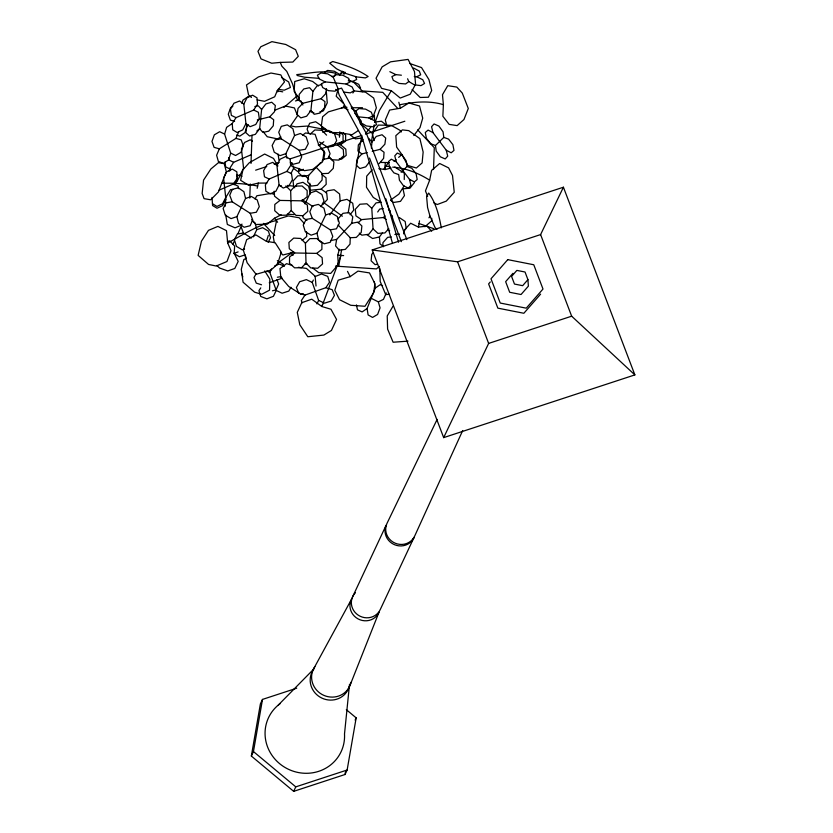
<?xml version="1.0" encoding="UTF-8"?>
<svg xmlns="http://www.w3.org/2000/svg" width="833" height="833" viewBox="0 0 833 833"><rect width="100%" height="100%" fill="white"/><g stroke="black" fill="none" stroke-linecap="round" stroke-linejoin="round"><path stroke-width="1.25" d="M378.817 168.651L385.096 169.568L385.21 163.33M404.255 179.532L404.369 173.202L394.811 167.058M291.925 162.695L291.852 166.288L304.534 170.661L312.687 169.443L322.538 161.873L324.11 151.096L318.956 145.473L315.093 134.29L305.534 132.968L302.65 135.185M249.765 198.098L250.275 183.978M251.004 163.455L252.014 135.227M316.217 167.298L322.288 173.66L322.059 180.063L317.404 185.322L311.292 186.082L307.596 181.865L308.679 175.347L320.559 162.654M338.24 221.151L338.333 218.59L342.977 213.331L349.1 212.571L352.786 216.799L351.703 223.306L336.636 239.415L335.553 245.922L339.239 250.15L345.362 249.39L350.016 244.131L350.245 237.728L338.104 224.993M382.826 246.474L382.972 242.622L387.616 237.374L391.291 236.916M431.775 218.288L431.681 220.849L424.892 226.753M433.514 169.526L434.295 147.712L417.697 129.886M443.375 104.666L442.864 116.266L449.164 124.377L457.13 125.606L463.971 119.504L468.292 108.488L462.294 93.088L456.828 87.08L447.769 85.684L442.479 94.702L443.375 104.666C429.026 100.387 414.063 101.834 399.517 104.823M216.84 265.456L219.6 268.049L227.794 270.954L234.812 268.455L238.186 261.406L234.188 253.305L234.646 246.079L229.669 240.799L227.388 241.622M225.233 206.24L225.93 197.244L230.616 189.518L232.855 189.549M298.943 168.37L298.506 172.691L302.535 176.554L308.679 175.347M349.527 684.257L344.508 733.946A40.078 38.245 25.1 0 1 288.447 769.286A40.078 38.245 25.1 0 1 280.232 703.552M248.328 124.825L246.735 126.533L245.902 132.707L249.556 136.008L255.356 134.332L259.636 128.751L261.614 109.487L265.894 103.906L271.693 102.23L275.348 105.531L274.515 111.705L269.725 116.828L257.314 119.952M326.453 88.652L325.786 93.588L321.007 98.71L302.796 103.302L298.016 108.415L297.183 114.59L300.828 117.89L306.638 116.214L310.907 110.633L312.896 91.37L317.165 85.789L321.809 84.456M371.351 148.128L371.987 142.006L376.256 136.425L382.066 134.748L385.71 138.049L384.877 144.224L380.098 149.346L372.247 151.325M371.685 140.35L374.204 124.815M339.406 137.247L340.02 132.718L351.995 134.759L358.19 130.656M360.876 124.679L361.345 121.222L354.91 113.361M321.986 161.133L323.745 159.249L324.839 152.731L321.142 148.503M403.682 233.896L404.317 230.168L410.659 223.234L418.458 227.107L426.975 226.097L431.671 231.22M418.458 227.107L419.509 220.828M346.33 709.664L356.17 717.869L347.132 770.015L345.029 774.503L293.674 791.35L251.347 756.052L260.385 703.916L262.489 699.418L296.725 688.193M251.347 756.052L253.451 751.564L262.489 699.418M345.029 774.503L345.476 771.962M338.687 266.321L341.613 249.796M348.132 212.925L361.834 135.373L290.217 158.843M427.652 196.317L425.455 190.903L429.661 180.188L431.629 170.349L439.678 163.497L448.612 167.891L452.517 175.482L454.245 192.267L446.269 201.128L437.252 204.522L433.889 202.867M257.178 188.3L258.313 183.104L266.935 183.052M312.833 268.122L318.747 272.672L330.711 273.401L338.302 264.571L337.729 255.242L339.375 249.192M343.415 107.592L344.06 105.291M238.665 131.926L235.937 138.393L219.339 148.815L216.622 155.271L218.361 161.435L223.452 163.362L228.659 159.842L230.668 153.105L224.608 134.092L226.618 127.355L231.824 123.836M241.924 103.521L242.924 100.147L248.14 96.628M266.456 241.362L255.887 234.896L246.672 239.675L243.382 250.202L247.151 262.78L256.137 274.286L270.892 270.09L277.535 264.207L281.283 252.232L275.15 242.715L266.456 241.362L268.299 235.458M375.069 122.43L379.421 110.477L391.291 90.724L400.256 98.055L410.2 94.233L415.563 84.237L414.47 71.544L408.076 59.414L390.615 61.819L382.139 66.859L376.037 78.24L381.587 88.36L391.291 90.724M341.082 255.439L321.861 306.523L330.951 309.241L336.563 319.456L331.44 330.451L323.839 335.074L307.794 336.74L299.807 324.766L297.277 312.354L301.775 302.702L311.719 299.182L321.861 306.523M221.765 183.25L218.485 191.913L210.687 199.795L204.064 198.65L202.148 193.475L203.564 180.126L210.874 168.995L218.413 162.695L224.223 163.695L226.284 171.64L221.765 183.25C233.584 183.021 245.797 183.552 257.668 186.061M349.829 685.84L378.994 612.245A15.233 14.536 25.1 0 1 358.034 618.888A15.233 14.536 25.1 0 1 352.328 597.782M371.195 298.287L378.338 301.89L380.056 307.877L377.609 314.447L372.549 317.425L368.103 314.916L367.093 308.512L375.298 288.072L374.277 281.669M251.441 97.461L248.536 94.868L246.485 84.966L258.469 76.948L270.975 73.023L280.794 74.887L284.501 81.894L277.233 90.797L274.703 96.784L264.55 101.314L257.105 99.898M386.252 292.935L383.482 299.349L378.338 301.89M241.966 224.098L240.945 226.461L243.444 233.011L251.347 238.061M238.103 233.396L240.664 227.482M295.944 186.196L296.975 183.833L302.973 182.323L308.585 186.175L310.251 192.933L305.003 203.918M328.025 158.457L330.076 153.73L327.577 147.181L319.518 142.037M462.69 430.557L414.761 535.89A15.233 14.536 25.1 0 1 395.019 543.126A15.233 14.536 25.1 0 1 386.845 523.697L437.127 419.395M352.484 597.063L386.148 525.196A15.233 14.536 25.1 0 0 394.321 544.626A15.233 14.536 25.1 0 0 414.063 537.389L380.4 609.246A15.233 14.536 25.1 0 1 358.252 615.181A15.233 14.536 25.1 0 1 355.42 592.752M293.674 791.35L295.777 786.862L347.132 770.015M355.118 720.118L356.17 717.869M236.874 216.642L245.568 198.452L243.902 191.684L238.29 187.841L232.292 189.341L229.731 195.255L232.23 201.805L250.212 213.29L252.711 219.839L250.15 225.743L244.163 227.253L238.54 223.4L236.874 216.642L231.043 218.61L225.233 215.164L223.15 208.489L226.107 202.846L232.23 201.805M286.989 158.166L285.886 153.668L294.57 135.467L292.904 128.709L287.291 124.856L281.294 126.366L278.732 132.27L281.231 138.819L299.214 150.304L301.713 156.854L299.162 162.768L293.164 164.278L290.353 162.352M253.336 236.874L256.783 229.658L255.117 222.9M316.957 233.209L325.651 215.008L323.985 208.25L318.373 204.397L312.375 205.907L309.814 211.811L312.313 218.361L330.295 229.846L332.794 236.395L330.232 242.309L324.245 243.819L318.623 239.966L316.957 233.209L311.125 235.177L305.315 231.73L303.233 225.056L306.19 219.402L312.313 218.361M443.666 437.617L488.638 343.415L571.657 316.186L634.871 374.902L443.666 437.617L372.216 249.931L563.42 187.217L634.871 374.902M290.977 287.281L288.812 291.081L282.116 293.226L276.233 290.436L269.83 272.443L271.516 268.934M276.233 290.436L273.422 296.298L266.862 298.839L260.739 296.444L258.938 290.644L260.771 287.885M312.229 282.397L306.346 279.617L299.651 281.752L296.402 287.458L298.662 293.091L305.003 295.08L325.849 287.708L332.19 289.697L334.45 295.33L331.201 301.036L324.506 303.17L318.623 300.39L312.229 282.397L313.354 280.055M316.936 303.91L318.623 300.39M372.216 249.931L457.577 261.822L540.596 234.583L563.42 187.217M243.809 104.083L246.984 97.815L252.576 95.181L257.022 97.857L257.501 104.135L253.701 110.029L236.031 117.64L232.23 123.544L232.709 129.823L237.166 132.499L242.757 129.854L245.933 123.586L243.809 104.083L239.612 100.991L233.969 103.198L230.47 109.29L231.345 115.402L236.031 117.64M241.966 147.68L244.61 142.464L250.202 139.829L252.43 141.162M225.805 199.326L222.63 205.595L217.038 208.229L212.582 205.553L212.019 197.473M276.941 165.465L280.117 159.186L285.709 156.552L290.165 159.228L290.644 165.507L286.844 171.411L269.174 179.022L265.373 184.916L265.852 191.194L270.298 193.87L275.89 191.236L279.065 184.968L276.941 165.465L272.745 162.362L267.112 164.57L263.613 170.671L264.488 176.783L269.174 179.022M290.904 173.628L293.56 168.412L293.289 165.934M232.699 244.371L234.479 240.976M268.143 242.33L270.517 237.811L268.424 231.137L262.614 227.69L256.783 229.658M321.017 206.74L323.985 201.086L321.892 194.412L316.082 190.965L310.251 192.933M321.777 306.138L322.673 304.482M313.093 669.805L351.078 600.052M255.033 199.004L256.856 195.765L270.642 193.443L274.442 194.235M256.168 273.703L254.003 277.504L256.272 283.137L261.552 284.792M392.937 306.305L387.23 315.967L387.605 329.097L393.124 342.228L407.983 341.145M428.953 217.798L429.984 216.101L427.579 207.469L426.6 196.505L428.683 193.058C436.023 202.919 439.137 215.851 441.313 227.867M339.531 75.459L342.217 71.18L343.925 74.127L345.424 73.346L356.462 76.896L365.437 77.906L368.124 76.511C357.586 69.295 344.997 64.912 332.731 61.538L329.681 63.131L336.511 68.775L345.424 73.346M404.14 185.863L398.903 194.151L390.656 200.003M251.337 154.678L233.656 162.289L229.856 168.183L230.054 170.703M229.117 171.14L230.377 169.172L225.691 166.933L224.993 162.039M218.923 190.236L233.49 183.958L237.29 178.064L236.811 171.785L232.355 169.109L226.763 171.744L223.588 178.012L225.712 197.525L222.536 203.793L216.944 206.428L212.498 203.752M234.208 184.78L237.374 179.866L236.999 174.836M305.003 295.08L301.338 300.598L302.056 302.92M325.849 287.708L329.524 282.189L327.713 276.389L321.59 274.005L315.041 276.546M325.89 192.746L327.223 190.819L334.148 189.716L339.604 193.995L340.135 200.92L329.764 214.893M383.826 169.203L387.814 163.435M377.682 211.988L379.681 209.104L383.138 208.552M352.88 92.984L354.348 90.932L365.468 92.151L373.684 98.055L376.36 107.853L372.57 118.119L370.383 118.89M366.843 234.625L372.601 238.509L379.431 236.936L382.514 232.782M369.29 162.196L365.729 166.85L359.918 168.526L356.274 165.226L357.107 159.051L361.886 153.928L367.218 152.585M413.824 135.529L420.019 127.553L422.716 118.119L419.53 106.01L408.888 102.98L400.413 108.217L389.605 110.06L385.304 120.035L386.866 125.939M359.231 233.084L361.845 235.166L368.79 234.26L373.059 228.877L371.778 208.281L376.047 202.898L380.681 202.304M350.089 214.675L353.733 210.093L352.723 203.221L346.965 199.347L340.135 200.92M414.324 182.708L409.951 188.196L402.974 188.82L404.463 195.588L400.475 201.367L393.551 202.471L390.823 200.326M404.005 231.126L406.192 228.377L405.182 221.516L399.424 217.632M365.718 133.342L371.018 126.751M362.896 139.58L358.357 144.942L357.93 151.012L361.886 153.928M379.088 163.695L383.628 158.322L384.055 152.262L380.098 149.346M372.216 169.755L366.697 176.159L366.489 187.279L373.257 197.411L381.41 202.481M490.293 281.971L488.617 283.886L497.853 308.148L523.853 313.27L540.617 294.122M512.972 273.297L505.641 281.669L509.681 292.279L521.041 294.518L528.372 286.146L527.935 279.649L525.029 272.006L516.845 270.402L511.577 276.421L514.482 284.063L522.666 285.677L527.935 279.649M322.725 204.585L327.359 199.483L326.713 192.964L321.184 189.174L310.23 190.226M388.782 228.679L384.919 232.938L377.932 233.375L373.059 228.877M301.952 200.836L307.356 205.053L307.783 211.343L302.973 215.705L295.975 215.351L291.248 210.52L290.665 190.736L295.111 186.071L302.098 185.988L307.169 190.528L307.117 196.807L301.952 200.836L279.95 200.42L274.546 196.192L274.203 191.163M291.248 210.52L286.791 215.174L279.815 215.268L274.734 210.728L274.796 204.449L279.95 200.42M305.43 243.288L309.876 238.634L316.863 238.54L321.934 243.08L321.882 249.359L316.717 253.388L294.715 252.972L289.311 248.755L288.884 242.465L293.695 238.103L300.692 238.457L305.43 243.288L306.013 263.072L310.74 267.903L317.737 268.257L322.548 263.905L322.121 257.616L316.717 253.388M306.013 263.072L301.556 267.737L294.58 267.82L289.499 263.28L289.561 257.001L294.715 252.972M278.326 705.041L314.124 668.701M373.403 252.659L371.757 254.315L371.101 260.791L375.131 264.655L377.588 264.176M401.121 172.233L407.014 166.496L406.41 162.008M435.461 145.494L443.812 137.393L443.052 131.781L438.929 126.095L434.076 123.95L431.567 126.72L433.004 132.645L446.269 150.252L447.706 156.167L445.207 158.936L440.345 156.802L436.221 151.117L435.461 145.494L430.692 143.765L426.392 138.257L425.288 132.478L428.089 130.104L433.004 132.645M321.184 189.174L326.182 184.374L326.015 177.804L321.673 174.336M358.128 222.838L361.46 219.641L383.378 217.528L385.044 215.924M310.043 134.3L314.853 129.948L321.85 130.302L326.578 135.133M302.15 240.487L306.752 236.405L306.45 231.553M398.653 157.385L401.881 154.532L396.623 147.077L395.831 135.664L402.381 129.886L408.753 130.635L419.884 138.642L423.143 152.043L422.123 162.924L416.365 168.006L407.899 165.507L401.881 154.532M256.866 131.01L259.771 128.48M284.001 107.405L297.568 95.597M379.348 266.373L376.443 268.903L335.491 266.102M281.117 214.789L274.463 218.236L267.278 224.171L255.721 224.514L251.712 219.412M333.21 145.14L337.875 145.234L343.04 141.204L343.092 134.925L339.708 131.895M318.956 145.473L323.818 141.745M293.685 251.524L277.212 263.499M333.169 77.084L336.313 74.699L342.873 75.241L348.683 78.354L350.027 82.061L346.07 83.998L325.234 81.894L319.206 78.937L317.383 75.189L320.955 73.023L327.629 73.825L333.169 77.084L338.146 88.819L334.991 91.193L328.431 90.651L322.631 87.538L321.278 83.831L325.234 81.894M351.411 108.352L355.847 110.956L358.992 108.582L365.562 109.123L371.362 112.236L372.705 115.943L368.748 117.88L358.336 116.828M414.272 76.501L416.708 76.751L422.748 79.708L424.559 83.456L420.998 85.622L414.324 84.82L408.784 81.561L405.629 83.946L399.069 83.404L393.27 80.291L391.916 76.584L395.883 74.637L401.391 75.199M350.152 276.65L357.982 271.11L369.498 272.912L374.902 283.678L373.767 292.529L365.021 306.273L350.766 305.284L339.541 299.703L334.793 290.238L338.177 280.2L350.152 276.65L347.496 271.35M337.99 144.463L340.52 144.692L345.57 141.152L345.643 135.061L343.154 132.676M375.298 288.072L380.244 284.667L382.566 285.698M367.093 308.512L362.136 311.917L357.503 309.855L356.409 304.888M393.915 161.175L396.071 159.728M324.922 72.044L327.598 70.42L334.272 71.222L339.812 74.47L342.957 72.096L345.154 72.273M340.957 108.529L343.633 106.905L346.965 107.301M232.803 106.364L230.658 107.603L228.294 114.215L230.397 120.139L234.604 121.306M280.856 136.956L277.504 138.892L267.237 136.727L263.176 131.708M245.818 258.542L243.84 259.573L241.289 269.351L243.069 282.2L254.659 292.216L261.677 294.278L269.559 290.165L269.83 279.117L264.738 270.871M348.298 80.947L352.713 81.395L356.68 79.458L355.66 76.678M416.708 76.751L420.665 74.803L419.322 71.107L413.512 67.994M237.03 176.086L240.383 174.503L243.559 168.235L241.435 148.732M234.864 182.437L237.103 181.386L240.279 175.117L241.955 176.357M239.8 225.826L235.073 227.836L227.326 224.441L225.722 214.883M227.69 242.986L226.482 230.658L217.902 226.399L208.458 230.366L201.461 241.164L198.129 255.387L208.562 264.446L216.226 266.029L226.972 261.52L231.001 250.712L227.69 242.986C243.361 234.562 258.522 224.587 276.264 220.537M274.848 110.195L285.365 106.02L294.393 107.915L297.6 115.693L290.602 125.814L295.653 126.876L307.054 126.075L322.923 129.105L339.677 135.29M303.389 169.297L297.756 171.504L293.56 168.412M274.828 265.748L279.201 264.051L284.303 266.039M234.188 253.305L238.113 251.899M269.236 282.783L282.356 278.149M294.57 135.467L300.401 133.499L306.211 136.945L308.304 143.62L305.336 149.274L299.214 150.304M328.764 130.375L322.933 132.343L321.267 125.585L315.645 121.733L309.657 123.242L307.096 129.146L308.762 133.519M285.886 153.668L280.044 155.636L274.234 152.189L272.152 145.515L275.109 139.861L281.231 138.819M245.568 198.452L251.399 196.473L257.21 199.92L259.302 206.594L256.335 212.248L250.212 213.29M325.651 215.008L331.482 213.04L337.292 216.486L339.385 223.161L336.417 228.815L330.295 229.846M244.59 249.036L242.257 249.827L236.447 246.381L234.365 239.706L237.322 234.052L243.444 233.011M245.246 254.783L239.415 256.751L233.604 253.305M255.648 170.171L266.758 166.527M274.172 164.101L279.107 162.487M365.52 134.155L404.838 121.243M303.222 293.601L300.952 294.288L288.718 286.479L280.794 277.17L279.982 268.559L286.573 263.644L292.498 265.477M295.455 100.96L299.266 99.856M319.81 111.851L323.402 110.81L327.254 102.865L326.359 91.984M385.096 169.568L391.166 167.995M272.485 290.79L276.087 289.884L278.649 283.98L276.973 279.617M293.351 252.378L282.835 255.002L280.471 252.368M258.313 183.104L248.692 185.311L240.633 180.313L242.944 169.745L249.275 162.758L264.644 154.043L273.526 158.437L277.91 166.017M254.836 106.572L258.292 105.822L261.614 109.487M331.701 76.574L334.241 76.053L335.938 73.377C323.11 69.878 309.699 73.304 296.756 74.616L297.298 75.522L304.597 77.209L319.487 78.396M323.745 159.249L329.899 158.041L333.929 161.904L333.262 168.381L328.348 173.358L322.288 173.66M351.703 223.306L357.857 222.099L361.876 225.962L361.22 232.449L356.295 237.415L350.245 237.728M330.493 240.622L336.636 239.415M327.577 147.181L333.7 146.15L336.657 140.496L334.574 133.821L329.733 130.948M277.368 277.222L281.044 276.598M280.315 62.413L271.704 63.225L261.021 58.893L257.97 51.344L260.823 46.752L271.922 41.65L285.74 44.472L295.611 49.699L298.287 56.332L292.841 62.059L280.315 62.413L281.814 66.13L286.823 71.43L292.477 83.769L297.485 100.366M322.402 203.575L324.724 203.367L342.373 216.205M394.832 234.489L399.486 234.073M389.428 294.299L385.71 294.58L380.192 281.45L379.806 268.32M362.501 107.717L353.379 107.759L351.172 106.801M380.473 162.435L389.261 162.581M318.206 144.859L320.538 144.911M340.02 132.718L330.253 132.489L321.34 125.991L322.59 116.797L328.421 111.851L343.467 107.447L348.048 109.81M278.93 185.551L281.262 185.665M287.218 214.206L294.049 214.612M337.729 255.242L343.623 255.596M361.001 90.849L382.753 92.338L397.612 108.3M304.774 263.999L307.335 264.176M343.685 92.078L350.36 92.869L353.921 90.714L352.109 86.955L346.07 83.998M321.423 128.636L324.849 129.053L327.161 131.572M339.208 158.926L341.488 159.207L346.216 155.323L345.799 149.18L340.52 144.692M287.541 185.426L293.247 186.123L294.788 187.8M298.422 267.31L306.461 268.424L315.113 276.212L316.03 286.021M278.139 89.308L284.251 90.183L290.405 87.475L288.655 81.946L281.492 77.459M385.158 166.017L390.177 166.756M392.687 167.131C406.098 168.079 418.437 173.16 429.661 180.188M277.233 90.797L282.741 91.849M235.937 138.393L241.185 139.85L243.298 145.775L240.924 152.397L235.583 155.49L230.668 153.105M219.339 148.815L214.091 147.347L211.978 141.423L214.352 134.811L219.693 131.708L224.608 134.092M409.586 63.443L421.529 67.588L428.912 79.583L431.692 90.485L428.401 97.232L420.165 97.471L412.106 89.579M419.061 223.536L433.878 228.731M443.812 137.393L448.581 139.121L452.881 144.63L453.985 150.409L451.184 152.793L446.269 150.252M407.014 166.496L411.783 168.235L416.094 173.733L417.198 179.522L414.397 181.896L409.472 179.355L396.216 161.748L394.78 155.833L397.279 153.064L402.141 155.198L406.254 160.884M236.707 134.998L239.769 136.154L244.975 132.634L246.984 125.898L246.214 123.482M309.491 111.049L313.916 112.799M348.433 80.166L354.087 82.634L361.022 89.568L362.23 91.776M335.668 89.412L337.781 90.339L336.178 96.222L343.446 103.427M266.893 271.058L269.83 272.443M253.701 110.029L258.386 112.268L259.261 118.38L255.762 124.481L250.129 126.678L245.933 123.586M286.844 171.411L291.529 173.649L292.404 179.761L288.905 185.853L283.262 188.06L279.065 184.968M233.656 162.289L228.971 160.051L228.627 157.604M233.49 183.958L238.176 186.196L238.519 188.643M389.844 71.69L395.883 74.637M352.713 81.395L358.752 84.352L360.564 88.1M368.748 117.88L374.788 120.837L376.599 124.586L373.038 126.751L366.364 125.95L360.824 122.701M396.216 161.748L391.291 159.207L388.49 161.581L389.605 167.371L393.905 172.868L398.674 174.597L399.434 180.22L403.557 185.905L408.409 188.039L410.919 185.27L409.472 179.355M277.327 260.625L283.137 264.071L283.834 266.289M302.181 199.649L312.989 206.553M383.378 217.528L386.148 219.423M361.46 219.641L355.93 215.851L355.285 209.333L359.918 204.22L366.905 203.783L371.778 208.281M306.971 220.453L303.222 217.892L302.671 215.632M252.305 220.974L254.18 222.255M387.616 229.242L389.667 230.731M321.007 98.71L324.964 101.626L324.537 107.696L319.997 113.059L314.228 114.298L310.907 110.633M302.796 103.302L298.839 100.387L299.266 94.316L303.806 88.954L309.574 87.704L312.896 91.37M269.725 116.828L273.682 119.744L273.255 125.814L268.715 131.177L262.957 132.416L259.636 128.751M318.518 85.976L312.635 81.478L304.243 78.75L294.705 81.519L294.184 91.495L299.401 98.586M386.908 125.533L381.368 121.222L374.767 122.097L374.298 115.318M349.818 134.561L355.358 138.882L361.97 138.007L362.199 141.391M337.875 145.234L343.279 149.461L343.706 155.75L338.896 160.103L331.898 159.749L328.743 156.531M388.428 209.427L390.24 210.853M383.596 246.714L379.963 243.861L379.431 236.936M359.877 122.982L371.882 132.978M253.451 751.564L295.777 786.862M308.772 179.178L304.711 175.43L297.735 175.878L293.091 180.98L293.737 187.498M436.909 229.377L435.055 227.565L429.984 216.101M285.927 185.905L290.665 190.736M263.374 223.379L274.734 235.572M290.457 252.472L293.081 255.283M368.665 138.34L371.987 142.006M304.337 223.556L299.13 217.757L288.364 215.914L276.754 219.548L273.286 236.811L274.317 242.684M401.204 132.02L399.684 130.125L391.156 125.314L378.307 125.096L372.268 133.874L374.309 140.569M274.463 218.236L277.618 222.265M300.703 100.668L302.879 104.989M407.597 78.771L408.784 81.561M355.847 110.956L360.033 120.827M540.596 234.583L571.657 316.186M457.577 261.822L488.638 343.415M406.837 239.633L366.728 134.269L341.561 88.09L337.469 89.443L339.218 95.17L362.168 137.289L392.426 243.038M369.519 158.01L401.371 241.664M277.399 90.682L277.774 91.849M241.789 273.609L242.83 276.952M385.887 198.837L398.518 242.247M398.84 102.251L400.413 108.217M245.527 255.908L246.079 258.168M278.097 154.105L278.972 160.228M392.322 215.747L392.593 219.204M309.793 183.208L310.459 193.985M349.246 686.559A20.044 19.128 25.1 0 1 321.861 698.096A20.044 19.128 25.1 0 1 313.479 669.607M350.943 682.352A20.044 19.128 25.1 0 1 323.85 695.368A20.044 19.128 25.1 0 1 314.884 666.608M507.766 259.636L491.001 278.784L500.248 303.056L526.248 308.168L543.001 289.03L533.766 264.759L507.766 259.636"/></g></svg>
